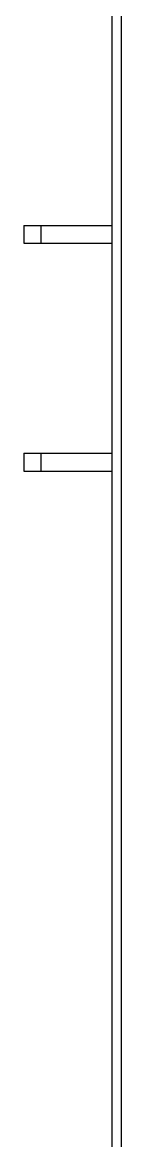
# Model space of a CAD drawing. Header units: inches. Extents: x 0 to 316, y -1 to 150.
# Drawn here: x 173.922 to 174.008, y 33.88 to 34.861 of the extents above; entities that cross this region are included whole.
import ezdxf
from ezdxf.enums import TextEntityAlignment as Align

# ---------------------------------------------------------------- set-up
doc = ezdxf.new("R2010")
doc.units = ezdxf.units.IN
doc.header["$MEASUREMENT"] = 0
doc.linetypes.add('DASHED', pattern=[0.75, 0.5, -0.25])
doc.styles.add('Calibri', font='calibri.ttf')

# ---------------------------------------------------------------- blocks, each defined once
blk = doc.blocks.new('AB 5069-FPD')
at = {"color": 7, "linetype": 'Continuous'}
for p, q in [((0, -2.44873), (0, 2.44873)), ((0.00787, 1.09834), (0.00787, -1.17265)), ((-0.07787, -0.14969), (0, -0.14969)), ((-0.07787, -0.14969), (-0.07787, -0.16544)), ((-0.06287, -0.14969), (-0.06287, -0.16544)), ((-0.07787, -0.16544), (0, -0.16544)), ((-0.07787, -0.34969), (0, -0.34969)), ((-0.07787, -0.34969), (-0.07787, -0.36544)), ((-0.06287, -0.34969), (-0.06287, -0.36544)), ((-0.07787, -0.36544), (0, -0.36544))]:
    blk.add_line(p, q, dxfattribs=at)
at = {"color": 3, "linetype": 'DASHED', "style": 'Calibri'}
blk.add_attdef('PARTNUMBER', text='', height=0.0625, dxfattribs=at).set_placement((0.43383, 1.87019), align=Align.MIDDLE_CENTER)

msp = doc.modelspace()

# ---------------------------------------------------------------- block references
at = {"linetype": 'Continuous'}
msp.add_blockref('AB 5069-FPD', (174, 34.83277), dxfattribs=at)

doc.saveas('drawing.dxf')
